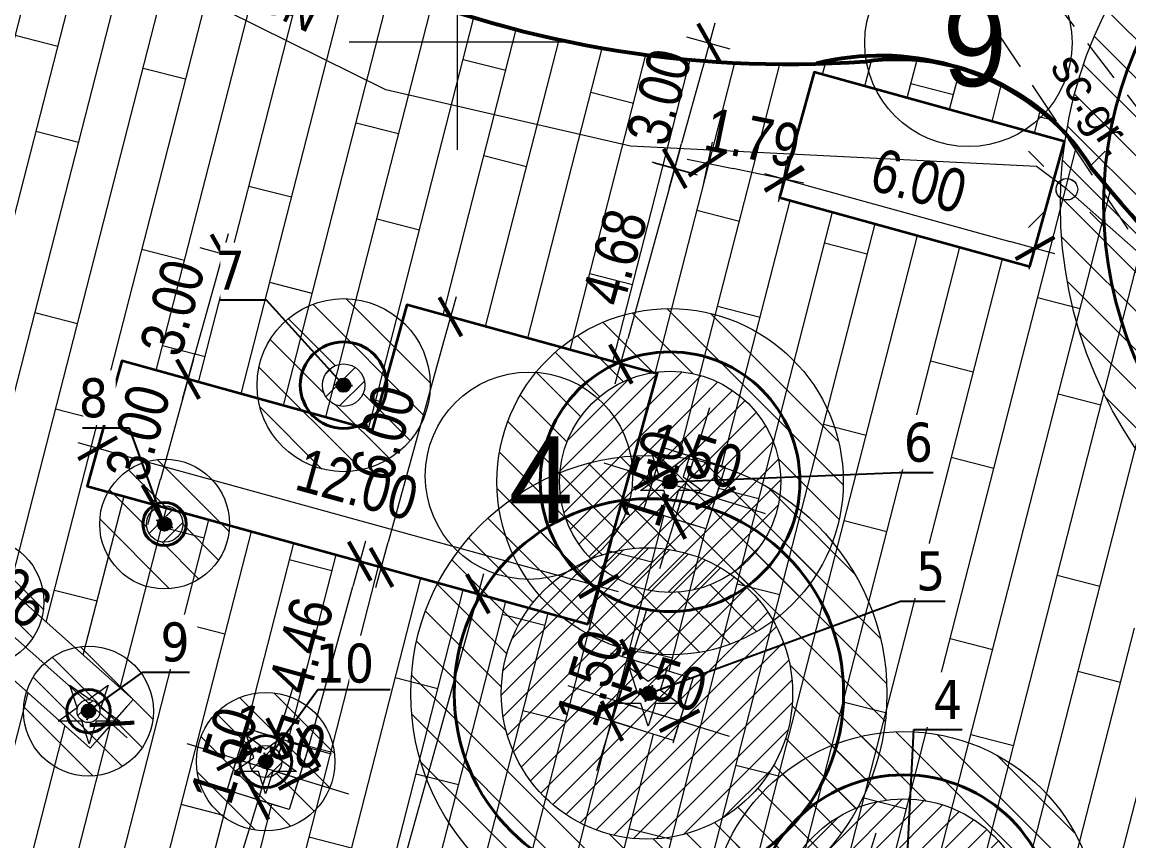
# Model space of a CAD drawing. Extents: x 0 to 7423283, y 0 to 5548300.
# Drawn here: x 7422289.94 to 7422315.51, y 5548131.54 to 5548150.45 of the extents above; entities that cross this region are included whole.
import ezdxf
from ezdxf.enums import TextEntityAlignment as Align

# ---------------------------------------------------------------- set-up
doc = ezdxf.new("R2010")
doc.units = 0
doc.header["$PDSIZE"] = 0.75
doc.linetypes.add('HIDDEN', pattern=[0.375, 0.25, -0.125])
doc.linetypes.add('PRZER2-1', pattern=[3, 2, -1])
doc.layers.get('0').update_dxf_attribs({"linetype": 'CONTINUOUS', "lineweight": 13})
doc.layers.get('Defpoints').update_dxf_attribs({"linetype": 'CONTINUOUS'})
for name, color, linetype, lineweight in [('!_strefa_regeneracji', 162, 'HIDDEN', 9), ('1_wymiary', 172, 'CONTINUOUS', 5), ('_GD-ADAPTACJA', 106, 'CONTINUOUS', 40), ('_GS_drzewo_igły', 104, 'TRACKS', 5), ('_GS_numeracja', 160, 'CONTINUOUS', 15), ('KTCR04', 7, 'PRZER2-1', 18), ('KTCR04_O', 7, 'PRZER2-1', 18), ('SUSM', 7, 'CONTINUOUS', 18), ('wzmiary', 251, 'CONTINUOUS', 20)]:
    doc.layers.add(name, color=color, linetype=linetype, lineweight=lineweight)
for name, color, linetype, lineweight, true_color in [('!drzewa - strefa PKD', 7, 'CONTINUOUS', 20, 0xf50000), ('OBOP01', 7, 'CONTINUOUS', 18, 0x008000), ('obrys 1', 7, 'CONTINUOUS', 35, 0xe50000), ('PAV_skarpa', 7, 'CONTINUOUS', 5, 0x5b5b5b), ('Ramka i tabela', 7, 'CONTINUOUS', 53, 0x000000), ('SUPE04', 1, 'CONTINUOUS', 18, 0xff0000), ('SUPE04_O', 1, 'CONTINUOUS', 18, 0xff0000), ('wymiary', 7, 'CONTINUOUS', 5, 0xe000e0)]:
    doc.layers.add(name, color=color, linetype=linetype, lineweight=lineweight, true_color=true_color)
doc.layers.add('_GS_INW_środki', color=98, linetype='CONTINUOUS')
doc.styles.add('1-100', font='arial.ttf', dxfattribs={"width": 0.8, "height": 1})
doc.styles.add('GEO-INFO', font='Arial')
doc.linetypes.add('TRACKS', pattern='A,3.81,[130,ltypeshp.shx,S=6.35,R=0,X=0,Y=0],3.81', length=7.62)
doc.dimstyles.new('ISO-25', dxfattribs={"dimtxt": 1, "dimasz": 1, "dimexe": 8, "dimexo": 8, "dimtad": 1, "dimdec": 1, "dimtxsty": 'Standard', "dimblk": 'ARCHTICK', "dimcen": 2.5, "dimse1": 1, "dimse2": 1, "dimadec": 0, "dimazin": 0, "dimtfac": 1, "dimtdec": 0, "dimtmove": 0, "dimatfit": 3, "dimldrblk": 'ARCHTICK', "dimfxl": 1, "dimarcsym": 0})
doc.dimstyles.new('Kopia 1_500', dxfattribs={"dimtxt": 200, "dimasz": 0.6, "dimexe": 6, "dimexo": 5, "dimgap": 0.275, "dimtad": 1, "dimzin": 0, "dimdsep": 46, "dimtxsty": '1-100', "dimblk": 'TICK', "dimcen": 1, "dimdle": 30, "dimse1": 1, "dimse2": 1, "dimclrd": 256, "dimclre": 256, "dimclrt": 7, "dimadec": 0, "dimazin": 0, "dimtfac": 1, "dimtmove": 1, "dimatfit": 0, "dimldrblk": 'ARCHTICK', "dimfxl": 1, "dimtolj": 1, "dimtzin": 0, "dimlwd": 13, "dimarcsym": 0})
pattern_1 = [(45, (991233.83755, -116870.46615), (-0.265165042945, 0.265165042945), [])]
pattern_2 = [(135, (-1002.16084, -40.6068), (-0.449012806053, -0.449012806053), [])]

# ---------------------------------------------------------------- blocks, each defined once
blk = doc.blocks.new('SPDIP')
blk.add_hatch(color=0).paths.add_polyline_path([(-0.09, 0), (-0.085595, -0.027812), (-0.072812, -0.052901), (-0.052901, -0.072812), (-0.027812, -0.085595), (0, -0.09), (0.027812, -0.085595), (0.052901, -0.072812), (0.072812, -0.052901), (0.085595, -0.027812), (0.09, 0), (0.085595, 0.027812), (0.072812, 0.052901), (0.052901, 0.072812), (0.027812, 0.085595), (0, 0.09), (-0.027812, 0.085595), (-0.052901, 0.072812), (-0.072812, 0.052901), (-0.085595, 0.027812)])
at = {"color": 0}
blk.add_lwpolyline([(0.177062, -0.544942), (-0.463555, -1.426676), (-0.463555, -0.336792), (-1.500096, 0), (-0.463555, 0.336792), (-0.463555, 1.426676), (0.177062, 0.544942), (1.213603, 0.881734), (0.572986, 0), (1.213603, -0.881734)], close=True, dxfattribs=at)
blk = doc.blocks.new('SUSM01_01')
at = {"color": 0}
for points in [[(-0.353553, 0.353553), (-0.212132, 0.212132)], [(0.353553, 0.353553), (0.212132, 0.212132)], [(-0.353553, -0.353553), (-0.212132, -0.212132)], [(0.353553, -0.353553), (0.212132, -0.212132)]]:
    blk.add_lwpolyline(points, dxfattribs=at)
blk.add_lwpolyline([(0.1, 0), (0.093969, -0.034202), (0.076604, -0.064279), (0.05, -0.086603), (0.025882, -0.096593), (0, -0.1), (-0.025882, -0.096593), (-0.05, -0.086603), (-0.073305, -0.068017), (-0.090097, -0.043388), (-0.098883, -0.014904), (-0.098883, 0.014904), (-0.090097, 0.043388), (-0.073305, 0.068017), (-0.05, 0.086603), (-0.022252, 0.097493), (0.007473, 0.09972), (0.036534, 0.093087), (0.062349, 0.078183), (0.082624, 0.056332), (0.095557, 0.029476)], close=True, dxfattribs=at)
blk = doc.blocks.new('OKRAG_PELNY')
at = {"color": 0}
blk.add_lwpolyline([(0.5, 0), (0.482963, -0.12941), (0.433013, -0.25), (0.353553, -0.353553), (0.25, -0.433013), (0.12941, -0.482963), (0, -0.5), (-0.12941, -0.482963), (-0.25, -0.433013), (-0.353553, -0.353553), (-0.433013, -0.25), (-0.482963, -0.12941), (-0.5, 0), (-0.482963, 0.12941), (-0.433013, 0.25), (-0.353553, 0.353553), (-0.25, 0.433013), (-0.12941, 0.482963), (0, 0.5), (0.12941, 0.482963), (0.25, 0.433013), (0.353553, 0.353553), (0.433013, 0.25), (0.482963, 0.12941)], close=True, dxfattribs=at)
blk = doc.blocks.new('TICK')
for const_width in [0.156, 0.078]:
    blk.add_lwpolyline([(0.614, 0.614), (-0.604, -0.604)], dxfattribs=dict(const_width=const_width))
at = {"layer": '1_wymiary'}
for p, q in [((0, -0.836), (0, 0.9)), ((0.801, 0), (-1, 0))]:
    blk.add_line(p, q, dxfattribs=at)
blk = doc.blocks.new('*D194')
at = {"layer": 'Defpoints', "color": 0}
for p in [(7422291.451, 5548139.732), (7422303.26, 5548137.416), (7422303.018, 5548136.539)]:
    blk.add_point(p, dxfattribs=at)
at = {"layer": 'PAV_skarpa', "lineweight": 13}
blk.add_line((7422292.271, 5548140.45), (7422302.682, 5548137.576), dxfattribs=at)
at = {"layer": 'PAV_skarpa', "linetype": 'ByBlock', "lineweight": 13, "xscale": 0.6, "yscale": 0.6, "zscale": 0.6}
for p, rotation in [((7422291.693, 5548140.609), 164.5690478366232), ((7422303.26, 5548137.416), 344.5690478366232)]:
    blk.add_blockref('TICK', p, dxfattribs=dict(at, rotation=rotation))
at = {"layer": 'PAV_skarpa', "insert": (7422297.685, 5548139.77), "char_height": 1, "attachment_point": 5, "rotation": 344.569, "style": '1-100'}
blk.add_mtext('\\A1;12.00', dxfattribs=at)
blk = doc.blocks.new('_ARCHTICK')
at = {"color": 0, "linetype": 'ByBlock', "const_width": 0.15}
blk.add_lwpolyline([(-0.5, -0.5), (0.5, 0.5)], dxfattribs=at)
blk = doc.blocks.new('*D195')
at = {"layer": 'Defpoints', "color": 0}
for p in [(7422292.249, 5548142.624), (7422291.451, 5548139.732), (7422292.979, 5548139.311)]:
    blk.add_point(p, dxfattribs=at)
at = {"layer": 'PAV_skarpa', "lineweight": 13}
blk.add_line((7422293.618, 5548141.624), (7422293.139, 5548139.889), dxfattribs=at)
at = {"layer": 'PAV_skarpa', "linetype": 'ByBlock', "lineweight": 13, "xscale": 0.6, "yscale": 0.6, "zscale": 0.6}
for p, rotation in [((7422293.777, 5548142.202), 74.56904783278301), ((7422292.979, 5548139.311), 254.569047832783)]:
    blk.add_blockref('TICK', p, dxfattribs=dict(at, rotation=rotation))
at = {"layer": 'PAV_skarpa', "insert": (7422292.621, 5548140.966), "char_height": 1, "attachment_point": 5, "rotation": 74.569, "style": '1-100'}
blk.add_mtext('\\A1;3.00', dxfattribs=at)
blk = doc.blocks.new('*D196')
at = {"layer": 'Defpoints', "color": 0}
for p in [(7422298.831, 5548143.92), (7422293.777, 5548142.202), (7422298.033, 5548141.028)]:
    blk.add_point(p, dxfattribs=at)
at = {"layer": 'PAV_skarpa', "lineweight": 13}
blk.add_line((7422294.416, 5548144.516), (7422293.937, 5548142.781), dxfattribs=at)
at = {"layer": 'PAV_skarpa', "linetype": 'ByBlock', "lineweight": 13, "xscale": 0.6, "yscale": 0.6, "zscale": 0.6}
for p, rotation in [((7422294.576, 5548145.094), 74.5690478451961), ((7422293.777, 5548142.202), 254.5690478451961)]:
    blk.add_blockref('TICK', p, dxfattribs=dict(at, rotation=rotation))
at = {"layer": 'PAV_skarpa', "insert": (7422293.419, 5548143.857), "char_height": 1, "attachment_point": 5, "rotation": 74.569, "style": '1-100'}
blk.add_mtext('\\A1;3.00', dxfattribs=at)
blk = doc.blocks.new('*D197')
at = {"layer": 'Defpoints', "color": 0}
for p in [(7422304.615, 5548142.323), (7422298.245, 5548137.857), (7422303.018, 5548136.539)]:
    blk.add_point(p, dxfattribs=at)
at = {"layer": 'PAV_skarpa', "lineweight": 13}
blk.add_line((7422299.682, 5548143.062), (7422298.404, 5548138.435), dxfattribs=at)
at = {"layer": 'PAV_skarpa', "linetype": 'ByBlock', "lineweight": 13, "xscale": 0.6, "yscale": 0.6, "zscale": 0.6}
for p, rotation in [((7422299.841, 5548143.641), 74.56904783015733), ((7422298.245, 5548137.857), 254.5690478301574)]:
    blk.add_blockref('TICK', p, dxfattribs=dict(at, rotation=rotation))
at = {"layer": 'PAV_skarpa', "insert": (7422298.286, 5548140.958), "char_height": 1, "attachment_point": 5, "rotation": 74.569, "style": '1-100'}
blk.add_mtext('\\A1;6.00', dxfattribs=at)
blk = doc.blocks.new('*D210')
at = {"layer": 'Defpoints', "color": 0}
for p in [(7422285.578, 5548138.969), (7422292.016, 5548134.238), (7422291.52, 5548133.68)]:
    blk.add_point(p, dxfattribs=at)
at = {"layer": 'PAV_skarpa', "lineweight": 13}
blk.add_line((7422286.522, 5548139.128), (7422291.568, 5548134.637), dxfattribs=at)
at = {"layer": 'PAV_skarpa', "linetype": 'ByBlock', "lineweight": 13, "xscale": 0.6, "yscale": 0.6, "zscale": 0.6}
for p, rotation in [((7422286.074, 5548139.527), 138.3279298300758), ((7422292.016, 5548134.238), 318.3279298300758)]:
    blk.add_blockref('TICK', p, dxfattribs=dict(at, rotation=rotation))
at = {"layer": 'PAV_skarpa', "insert": (7422289.567, 5548137.469), "char_height": 1, "attachment_point": 5, "rotation": 318.3279, "style": '1-100'}
blk.add_mtext('\\A1;7.96', dxfattribs=at)
blk = doc.blocks.new('*D211')
at = {"layer": 'Defpoints', "color": 0}
for p in [(7422296.336, 5548132.976), (7422294.681, 5548132.706), (7422296.113, 5548132.26)]:
    blk.add_point(p, dxfattribs=at)
at = {"layer": 'PAV_skarpa', "lineweight": 13}
for p, q in [((7422294.332, 5548133.601), (7422293.759, 5548133.78)), ((7422294.904, 5548133.422), (7422296.336, 5548132.976)), ((7422296.909, 5548132.797), (7422297.482, 5548132.619))]:
    blk.add_line(p, q, dxfattribs=at)
at = {"layer": 'PAV_skarpa', "linetype": 'ByBlock', "lineweight": 13, "xscale": 0.6, "yscale": 0.6, "zscale": 0.6}
for p, rotation in [((7422294.904, 5548133.422), 342.6783966642535), ((7422296.336, 5548132.976), 162.6783966642535)]:
    blk.add_blockref('TICK', p, dxfattribs=dict(at, rotation=rotation))
at = {"layer": 'PAV_skarpa', "insert": (7422295.854, 5548133.949), "char_height": 1, "attachment_point": 5, "rotation": 342.6784, "style": '1-100'}
blk.add_mtext('\\A1;1.50', dxfattribs=at)
blk = doc.blocks.new('*D212')
at = {"layer": 'Defpoints', "color": 0}
for p in [(7422296.56, 5548133.692), (7422295.397, 5548132.483), (7422296.113, 5548132.26)]:
    blk.add_point(p, dxfattribs=at)
at = {"layer": 'PAV_skarpa', "lineweight": 13}
for p, q in [((7422296.022, 5548134.488), (7422296.201, 5548135.061)), ((7422295.844, 5548133.915), (7422295.397, 5548132.483)), ((7422295.219, 5548131.91), (7422295.04, 5548131.338))]:
    blk.add_line(p, q, dxfattribs=at)
at = {"layer": 'PAV_skarpa', "linetype": 'ByBlock', "lineweight": 13, "xscale": 0.6, "yscale": 0.6, "zscale": 0.6}
for p, rotation in [((7422295.844, 5548133.915), 252.6783966514761), ((7422295.397, 5548132.483), 72.67839665147612)]:
    blk.add_blockref('TICK', p, dxfattribs=dict(at, rotation=rotation))
at = {"layer": 'PAV_skarpa', "insert": (7422294.613, 5548133.513), "char_height": 1, "attachment_point": 5, "rotation": 72.6784, "style": '1-100'}
blk.add_mtext('\\A1;1.50', dxfattribs=at)
blk = doc.blocks.new('*D213')
at = {"layer": 'Defpoints', "color": 0}
for p in [(7422297.747, 5548137.994), (7422297.747, 5548137.994), (7422296.56, 5548133.692)]:
    blk.add_point(p, dxfattribs=at)
at = {"layer": 'PAV_skarpa', "lineweight": 13}
blk.add_line((7422296.719, 5548134.27), (7422297.588, 5548137.416), dxfattribs=at)
at = {"layer": 'PAV_skarpa', "linetype": 'ByBlock', "lineweight": 13, "xscale": 0.6, "yscale": 0.6, "zscale": 0.6}
for p, rotation in [((7422297.747, 5548137.994), 74.56875290559805), ((7422296.56, 5548133.692), 254.5687529055981)]:
    blk.add_blockref('TICK', p, dxfattribs=dict(at, rotation=rotation))
at = {"layer": 'PAV_skarpa', "insert": (7422296.396, 5548136.052), "char_height": 1, "attachment_point": 5, "rotation": 74.5688, "style": '1-100'}
blk.add_mtext('\\A1;4.46', dxfattribs=at)
blk = doc.blocks.new('*D214')
at = {"layer": 'Defpoints', "color": 0}
for p in [(7422304.01, 5548135.736), (7422303.563, 5548134.304), (7422303.571, 5548134.302)]:
    blk.add_point(p, dxfattribs=at)
at = {"layer": 'PAV_skarpa', "lineweight": 13}
for p, q in [((7422304.197, 5548136.307), (7422304.375, 5548136.88)), ((7422304.018, 5548135.734), (7422303.571, 5548134.302)), ((7422303.393, 5548133.729), (7422303.214, 5548133.156))]:
    blk.add_line(p, q, dxfattribs=at)
at = {"layer": 'PAV_skarpa', "linetype": 'ByBlock', "lineweight": 13, "xscale": 0.6, "yscale": 0.6, "zscale": 0.6}
for p, rotation in [((7422304.018, 5548135.734), 252.6783966620677), ((7422303.571, 5548134.302), 72.67839666206771)]:
    blk.add_blockref('TICK', p, dxfattribs=dict(at, rotation=rotation))
at = {"layer": 'PAV_skarpa', "insert": (7422303.061, 5548135.303), "char_height": 1, "attachment_point": 5, "rotation": 72.6784, "style": '1-100'}
blk.add_mtext('\\A1;1.50', dxfattribs=at)
blk = doc.blocks.new('*D215')
at = {"layer": 'Defpoints', "color": 0}
for p in [(7422303.563, 5548134.304), (7422305.137, 5548134.311), (7422304.995, 5548133.858)]:
    blk.add_point(p, dxfattribs=at)
at = {"layer": 'PAV_skarpa', "lineweight": 13}
for p, q in [((7422303.132, 5548134.936), (7422302.559, 5548135.115)), ((7422303.705, 5548134.757), (7422305.137, 5548134.311)), ((7422305.709, 5548134.132), (7422306.282, 5548133.953))]:
    blk.add_line(p, q, dxfattribs=at)
at = {"layer": 'PAV_skarpa', "linetype": 'ByBlock', "lineweight": 13, "xscale": 0.6, "yscale": 0.6, "zscale": 0.6}
for p, rotation in [((7422303.705, 5548134.757), 342.6783966642535), ((7422305.137, 5548134.311), 162.6783966642535)]:
    blk.add_blockref('TICK', p, dxfattribs=dict(at, rotation=rotation))
at = {"layer": 'PAV_skarpa', "insert": (7422304.655, 5548135.284), "char_height": 1, "attachment_point": 5, "rotation": 342.6784, "style": '1-100'}
blk.add_mtext('\\A1;1.50', dxfattribs=at)
blk = doc.blocks.new('*D216')
at = {"layer": 'Defpoints', "color": 0}
for p in [(7422305.966, 5548139.46), (7422304.311, 5548139.191), (7422305.743, 5548138.744)]:
    blk.add_point(p, dxfattribs=at)
at = {"layer": 'PAV_skarpa', "lineweight": 13}
for p, q in [((7422303.961, 5548140.085), (7422303.388, 5548140.264)), ((7422304.534, 5548139.907), (7422305.966, 5548139.46)), ((7422306.539, 5548139.281), (7422307.111, 5548139.103))]:
    blk.add_line(p, q, dxfattribs=at)
at = {"layer": 'PAV_skarpa', "linetype": 'ByBlock', "lineweight": 13, "xscale": 0.6, "yscale": 0.6, "zscale": 0.6}
for p, rotation in [((7422304.534, 5548139.907), 342.6783966642535), ((7422305.966, 5548139.46), 162.6783966642535)]:
    blk.add_blockref('TICK', p, dxfattribs=dict(at, rotation=rotation))
at = {"layer": 'PAV_skarpa', "insert": (7422305.484, 5548140.433), "char_height": 1, "attachment_point": 5, "rotation": 342.6784, "style": '1-100'}
blk.add_mtext('\\A1;1.50', dxfattribs=at)
blk = doc.blocks.new('*D217')
at = {"layer": 'Defpoints', "color": 0}
for p in [(7422306.189, 5548140.176), (7422305.027, 5548138.967), (7422305.743, 5548138.744)]:
    blk.add_point(p, dxfattribs=at)
at = {"layer": 'PAV_skarpa', "lineweight": 13}
for p, q in [((7422305.652, 5548140.972), (7422305.83, 5548141.545)), ((7422305.473, 5548140.399), (7422305.027, 5548138.967)), ((7422304.848, 5548138.395), (7422304.669, 5548137.822))]:
    blk.add_line(p, q, dxfattribs=at)
at = {"layer": 'PAV_skarpa', "linetype": 'ByBlock', "lineweight": 13, "xscale": 0.6, "yscale": 0.6, "zscale": 0.6}
for p, rotation in [((7422305.473, 5548140.399), 252.6783967427663), ((7422305.027, 5548138.967), 72.67839674276625)]:
    blk.add_blockref('TICK', p, dxfattribs=dict(at, rotation=rotation))
at = {"layer": 'PAV_skarpa', "insert": (7422304.5, 5548139.917), "char_height": 1, "attachment_point": 5, "rotation": 72.6784, "style": '1-100'}
blk.add_mtext('\\A1;1.50', dxfattribs=at)
blk = doc.blocks.new('*D218')
at = {"layer": 'Defpoints', "color": 0}
for p in [(7422300.116, 5548137.341), (7422293.828, 5548114.756), (7422294.189, 5548114.656)]:
    blk.add_point(p, dxfattribs=at)
at = {"layer": 'PAV_skarpa', "lineweight": 13}
blk.add_line((7422300.316, 5548136.662), (7422294.35, 5548115.234), dxfattribs=at)
at = {"layer": 'PAV_skarpa', "linetype": 'ByBlock', "lineweight": 13, "xscale": 0.6, "yscale": 0.6, "zscale": 0.6}
for p, rotation in [((7422300.477, 5548137.24), 74.44096701289656), ((7422294.189, 5548114.656), 254.4409670128966)]:
    blk.add_blockref('TICK', p, dxfattribs=dict(at, rotation=rotation))
at = {"layer": 'PAV_skarpa', "insert": (7422296.576, 5548126.159), "char_height": 1, "attachment_point": 5, "rotation": 74.441, "style": '1-100'}
blk.add_mtext('\\A1;23.44', dxfattribs=at)
blk = doc.blocks.new('*D231')
at = {"layer": 'Defpoints', "color": 0}
for p in [(7422308.24, 5548149.295), (7422305.021, 5548147.071), (7422307.442, 5548146.403)]:
    blk.add_point(p, dxfattribs=at)
at = {"layer": 'PAV_skarpa', "lineweight": 13}
blk.add_line((7422305.659, 5548149.385), (7422305.18, 5548147.65), dxfattribs=at)
at = {"layer": 'PAV_skarpa', "linetype": 'ByBlock', "lineweight": 13, "xscale": 0.6, "yscale": 0.6, "zscale": 0.6}
for p, rotation in [((7422305.819, 5548149.963), 74.56875290665423), ((7422305.021, 5548147.071), 254.5687529066542)]:
    blk.add_blockref('TICK', p, dxfattribs=dict(at, rotation=rotation))
at = {"layer": 'PAV_skarpa', "insert": (7422304.662, 5548148.726), "char_height": 1, "attachment_point": 5, "rotation": 74.5688, "style": '1-100'}
blk.add_mtext('\\A1;3.00', dxfattribs=at)
blk = doc.blocks.new('*D232')
at = {"layer": 'Defpoints', "color": 0}
for p in [(7422307.442, 5548146.403), (7422303.774, 5548142.555), (7422304.615, 5548142.323)]:
    blk.add_point(p, dxfattribs=at)
at = {"layer": 'PAV_skarpa', "lineweight": 13}
blk.add_line((7422304.861, 5548146.493), (7422303.934, 5548143.134), dxfattribs=at)
at = {"layer": 'PAV_skarpa', "linetype": 'ByBlock', "lineweight": 13, "xscale": 0.6, "yscale": 0.6, "zscale": 0.6}
for p, rotation in [((7422305.021, 5548147.071), 74.56875291813867), ((7422303.774, 5548142.555), 254.5687529181386)]:
    blk.add_blockref('TICK', p, dxfattribs=dict(at, rotation=rotation))
at = {"layer": 'PAV_skarpa', "insert": (7422303.64, 5548145.022), "char_height": 1, "attachment_point": 5, "rotation": 74.5688, "style": '1-100'}
blk.add_mtext('\\A1;4.68', dxfattribs=at)
blk = doc.blocks.new('*D233')
at = {"layer": 'Defpoints', "color": 0}
for p in [(7422307.442, 5548146.403), (7422313.342, 5548145.228), (7422313.225, 5548144.806)]:
    blk.add_point(p, dxfattribs=at)
at = {"layer": 'PAV_skarpa', "lineweight": 13}
blk.add_line((7422308.136, 5548146.665), (7422312.763, 5548145.387), dxfattribs=at)
at = {"layer": 'PAV_skarpa', "linetype": 'ByBlock', "lineweight": 13, "xscale": 0.6, "yscale": 0.6, "zscale": 0.6}
for p, rotation in [((7422307.558, 5548146.824), 164.5687529066542), ((7422313.342, 5548145.228), 344.5687529066542)]:
    blk.add_blockref('TICK', p, dxfattribs=dict(at, rotation=rotation))
at = {"layer": 'PAV_skarpa', "insert": (7422310.659, 5548146.783), "char_height": 1, "attachment_point": 5, "rotation": 344.5688, "style": '1-100'}
blk.add_mtext('\\A1;6.00', dxfattribs=at)
blk = doc.blocks.new('*D234')
at = {"layer": 'Defpoints', "color": 0}
for p in [(7422305.783, 5548147.19), (7422305.708, 5548146.824), (7422307.458, 5548146.463)]:
    blk.add_point(p, dxfattribs=at)
at = {"layer": 'PAV_skarpa', "lineweight": 13}
blk.add_line((7422306.946, 5548146.95), (7422306.371, 5548147.069), dxfattribs=at)
at = {"layer": 'PAV_skarpa', "linetype": 'ByBlock', "lineweight": 13, "xscale": 0.6, "yscale": 0.6, "zscale": 0.6}
for p, rotation in [((7422305.783, 5548147.19), 168.3512752664895), ((7422307.534, 5548146.829), 348.3512752664895)]:
    blk.add_blockref('TICK', p, dxfattribs=dict(at, rotation=rotation))
at = {"layer": 'PAV_skarpa', "insert": (7422306.817, 5548147.779), "char_height": 1, "attachment_point": 5, "rotation": 348.3513, "style": '1-100'}
blk.add_mtext('\\A1;1.79', dxfattribs=at)
blk = doc.blocks.new('*D236')
at = {"layer": 'Defpoints', "color": 0}
for p in [(7422309.316, 5548130.577), (7422310.095, 5548130.334), (7422309.648, 5548128.902)]:
    blk.add_point(p, dxfattribs=at)
at = {"layer": 'PAV_skarpa', "lineweight": 13}
for p, q in [((7422309.494, 5548131.149), (7422309.673, 5548131.722)), ((7422308.869, 5548129.145), (7422309.316, 5548130.577)), ((7422308.69, 5548128.572), (7422308.512, 5548127.999))]:
    blk.add_line(p, q, dxfattribs=at)
at = {"layer": 'PAV_skarpa', "linetype": 'ByBlock', "lineweight": 13, "xscale": 0.6, "yscale": 0.6, "zscale": 0.6}
for p, rotation in [((7422309.316, 5548130.577), 252.6783966281072), ((7422308.869, 5548129.145), 72.67839662810714)]:
    blk.add_blockref('TICK', p, dxfattribs=dict(at, rotation=rotation))
at = {"layer": 'PAV_skarpa', "insert": (7422308.342, 5548130.095), "char_height": 1, "attachment_point": 5, "rotation": 72.6784, "style": '1-100'}
blk.add_mtext('\\A1;1.50', dxfattribs=at)
blk = doc.blocks.new('GS_środek')
h = blk.add_hatch(color=256)
edge = h.paths.add_edge_path()
edge.add_arc((1282.223, 1278.072), 0.157, 0, 360)
blk.add_circle((1282.223, 1278.072), 0.157)

msp = doc.modelspace()

# ---------------------------------------------------------------- hatches: boundary and pattern name
at = {"layer": '!_strefa_regeneracji', "linetype": 'Continuous', "lineweight": 0, "ltscale": 5}
h = msp.add_hatch(dxfattribs=at)
h.set_pattern_fill('ANSI31', color=256, scale=0.2, angle=90)
h.set_pattern_definition(pattern_2)
edge = h.paths.add_edge_path()
edge.add_arc((7422323.93, 5548146.241), 10, 0, 360)
edge = h.paths.add_edge_path(flags=16)
edge.add_arc((7422323.93, 5548146.241), 6.465, 0, 360)
h = msp.add_hatch(dxfattribs=at)
h.set_pattern_fill('ANSI31', color=256, scale=0.2, angle=90)
h.set_pattern_definition(pattern_2)
edge = h.paths.add_edge_path()
edge.add_arc((7422297.371, 5548142.065), 2, 0, 360)
edge = h.paths.add_edge_path(flags=16)
edge.add_arc((7422297.371, 5548142.065), 0.49, 0, 360)
h = msp.add_hatch(dxfattribs=at)
h.set_pattern_fill('ANSI31', color=256, scale=0.2, angle=90)
h.set_pattern_definition(pattern_2)
edge = h.paths.add_edge_path()
edge.add_arc((7422304.915, 5548139.833), 4, 0, 360)
edge = h.paths.add_edge_path(flags=16)
edge.add_arc((7422304.915, 5548139.833), 2.555, 0, 360)
h = msp.add_hatch(dxfattribs=at)
h.set_pattern_fill('ANSI31', color=256, scale=0.2, angle=90)
h.set_pattern_definition(pattern_2)
edge = h.paths.add_edge_path()
edge.add_arc((7422304.424, 5548134.942), 5.5, 0, 360)
edge = h.paths.add_edge_path(flags=16)
edge.add_arc((7422304.38, 5548134.942), 3.365, 0, 360)
h = msp.add_hatch(dxfattribs=at)
h.set_pattern_fill('ANSI31', color=256, scale=0.2, angle=90)
h.set_pattern_definition(pattern_2)
edge = h.paths.add_edge_path()
edge.add_arc((7422293.236, 5548138.857), 1.5, 0, 360)
edge = h.paths.add_edge_path(flags=16)
edge.add_arc((7422293.236, 5548138.857), 0.42, 0, 360)
h = msp.add_hatch(dxfattribs=at)
h.set_pattern_fill('ANSI31', color=256, scale=0.2, angle=90)
h.set_pattern_definition([(135, (-1001.77134, -40.8005), (-0.449012806053, -0.449012806053), [])])
edge = h.paths.add_edge_path()
edge.add_arc((7422288.945, 5548137.056), 1.5, 0, 360)
h = msp.add_hatch(dxfattribs=at)
h.set_pattern_fill('ANSI31', color=256, scale=0.2, angle=90)
h.set_pattern_definition([(135, (-1001.7082, -40.86875), (-0.449012806053, -0.449012806053), [])])
edge = h.paths.add_edge_path()
edge.add_arc((7422291.478, 5548134.534), 1.5, 0, 360)
h = msp.add_hatch(dxfattribs=at)
h.set_pattern_fill('ANSI31', color=256, scale=0.2, angle=90)
h.set_pattern_definition(pattern_2)
edge = h.paths.add_edge_path()
edge.add_arc((7422295.572, 5548133.367), 1.6, 0, 360)
edge = h.paths.add_edge_path(flags=16)
edge.add_arc((7422295.572, 5548133.367), 0.37, 0, 360)
h = msp.add_hatch(dxfattribs=at)
h.set_pattern_fill('ANSI31', color=256, scale=0.2, angle=90)
h.set_pattern_definition(pattern_2)
edge = h.paths.add_edge_path()
edge.add_arc((7422310.316, 5548129.561), 4.5, 0, 360)
edge = h.paths.add_edge_path(flags=16)
edge.add_arc((7422310.316, 5548129.561), 2.945, 0, 360)
at = {"layer": '!drzewa - strefa PKD', "lineweight": 0, "true_color": 0xe31a1c}
h = msp.add_hatch(dxfattribs=at)
h.set_pattern_fill('ANSI31', color=242, scale=3)
h.set_pattern_definition([(45, (991226.82846, -116863.34373), (-0.265165042945, 0.265165042945), [])])
edge = h.paths.add_edge_path()
edge.add_arc((7422297.371, 5548142.065), 0.49, 0, 360)
h = msp.add_hatch(dxfattribs=at)
h.set_pattern_fill('ANSI31', color=242, scale=3)
h.set_pattern_definition([(45, (991234.37267, -116865.5754), (-0.265165042945, 0.265165042945), [])])
edge = h.paths.add_edge_path()
edge.add_arc((7422304.915, 5548139.833), 2.555, 0, 360)
h = msp.add_hatch(dxfattribs=at)
h.set_pattern_fill('ANSI31', color=242, scale=3)
h.set_pattern_definition([(45, (991222.69386, -116866.5513), (-0.265165042945, 0.265165042945), [])])
edge = h.paths.add_edge_path()
edge.add_arc((7422293.236, 5548138.857), 0.42, 0, 360)
h = msp.add_hatch(dxfattribs=at)
h.set_pattern_fill('ANSI31', color=242, scale=3)
h.set_pattern_definition(pattern_1)
edge = h.paths.add_edge_path()
edge.add_arc((7422304.38, 5548134.942), 3.365, 0, 360)
h = msp.add_hatch(dxfattribs=at)
h.set_pattern_fill('ANSI31', color=242, scale=3)
h.set_pattern_definition([(45, (991220.9355, -116870.87405), (-0.265165042945, 0.265165042945), [])])
edge = h.paths.add_edge_path()
edge.add_arc((7422291.478, 5548134.534), 0.265, 0, 360)
h = msp.add_hatch(dxfattribs=at)
h.set_pattern_fill('ANSI31', color=242, scale=3)
h.set_pattern_definition([(45, (991225.03, -116872.04177), (-0.265165042945, 0.265165042945), [])])
edge = h.paths.add_edge_path()
edge.add_arc((7422295.572, 5548133.367), 0.37, 0, 360)
h = msp.add_hatch(dxfattribs=at)
h.set_pattern_fill('ANSI31', color=242, scale=3)
h.set_pattern_definition(pattern_1)
edge = h.paths.add_edge_path()
edge.add_arc((7422310.316, 5548129.561), 2.945, 0, 360)
at = {"layer": 'PAV_skarpa'}
h = msp.add_hatch(dxfattribs=at)
h.set_pattern_fill('BOARDW', color=256, scale=0.02, angle=75.6)
h.set_pattern_definition([(75.6, (-0.2115, 1.3711), (-0.98408049171, 0.25266892536), []), (165.6, (-0.2115, 1.371), (-2.47349883413, -1.4628231327), [1.016, -7.112]), (165.6, (-0.185, 5.56), (-2.47349883413, -1.4628231327), [1.016, -7.112])])
h.paths.add_polyline_path([(7422256.47, 5548121.753), (7422263.109, 5548145.333), (7422273.827, 5548142.315, 0.414214), (7422278.151, 5548144.723), (7422281.71, 5548157.226, 0.405661), (7422279.437, 5548161.511), (7422288.063, 5548158.919, 0.247442), (7422309.43, 5548149.546, -0.300835), (7422314.643, 5548147.086, 0.036871), (7422322.503, 5548139.007), (7422316.718, 5548123.261), (7422311.905, 5548124.616), (7422309.195, 5548114.99), (7422314.008, 5548113.635), (7422312.602, 5548109.633, 0.029553), (7422312.23, 5548109.813, 0.046313), (7422311.833, 5548109.95), (7422288.229, 5548116.523), (7422284.224, 5548127.5), (7422276.141, 5548119.888), (7422260.681, 5548124.193, 0.191538), (7422258.116, 5548123.843, 0.197417), (7422256.47, 5548121.753)])
h.paths.add_polyline_path([(7422291.451, 5548139.732), (7422303.018, 5548136.539), (7422303.569, 5548138.536, 0.162156), (7422304.047, 5548139.972, 0.026102), (7422304.034, 5548140.222), (7422304.615, 5548142.323), (7422298.831, 5548143.92), (7422298.033, 5548141.028), (7422292.249, 5548142.624)])
h.paths.add_polyline_path([(7422297.092, 5548141.064), (7422296.693, 5548139.618), (7422298.46, 5548139.13), (7422298.859, 5548140.576)], flags=24)
h.paths.add_polyline_path([(7422300.683, 5548141.38), (7422300.683, 5548138.38), (7422303.016, 5548138.38), (7422303.016, 5548141.38)], flags=24)
h.paths.add_polyline_path([(7422260.683, 5548125.49), (7422263.092, 5548124.819), (7422265.5, 5548124.148), (7422267.908, 5548123.478), (7422268.179, 5548124.452, 0.313424), (7422269.74, 5548126.696, 1.070457), (7422264.972, 5548126.371), (7422261.22, 5548127.416)])
h.paths.add_polyline_path([(7422266.211, 5548128.14), (7422266.211, 5548125.14), (7422268.545, 5548125.14), (7422268.545, 5548128.14)], flags=24)
h.paths.add_polyline_path([(7422285.531, 5548139.011), (7422291.52, 5548133.68), (7422292.513, 5548134.804), (7422286.524, 5548140.135)])
h.paths.add_polyline_path([(7422277.276, 5548129.677), (7422282.089, 5548128.322), (7422282.397, 5548129.417, 0.291748), (7422283.782, 5548131.589, 0.147713), (7422283.382, 5548132.914), (7422283.444, 5548133.135), (7422283.14, 5548133.221, 0.280295), (7422280.743, 5548133.895), (7422278.631, 5548134.49)])
h.paths.add_polyline_path([(7422280.254, 5548133.033), (7422280.254, 5548130.033), (7422282.587, 5548130.033), (7422282.587, 5548133.033)], flags=24)
h.paths.add_polyline_path([(7422299.41, 5548117.532), (7422304.223, 5548116.177), (7422305.578, 5548120.99), (7422300.765, 5548122.345)])
h.paths.add_polyline_path([(7422319.193, 5548134.192), (7422320.148, 5548133.894), (7422320.446, 5548134.849), (7422320.743, 5548135.803), (7422321.041, 5548136.758), (7422320.403, 5548136.957, 3.478494), (7422319.336, 5548134.648)])
h.paths.add_polyline_path([(7422316.93, 5548138.154), (7422316.93, 5548135.154), (7422319.264, 5548135.154), (7422319.264, 5548138.154)], flags=24)
h.paths.add_polyline_path([(7422266.607, 5548140.077), (7422269.458, 5548135.374), (7422270.741, 5548136.151), (7422267.89, 5548140.855)])
h.paths.add_polyline_path([(7422279.868, 5548140.37), (7422282.718, 5548135.667), (7422284.001, 5548136.444), (7422281.151, 5548141.148)])
h.paths.add_polyline_path([(7422278.568, 5548144.556), (7422285.681, 5548143.069), (7422285.99, 5548144.537), (7422278.876, 5548146.024)])
h.paths.add_polyline_path([(7422274.967, 5548141.74), (7422276.537, 5548136.469), (7422277.975, 5548136.897), (7422276.404, 5548142.168)])
h.paths.add_polyline_path([(7422294.681, 5548132.706), (7422296.113, 5548132.26), (7422296.56, 5548133.692), (7422295.128, 5548134.138)])
h.paths.add_polyline_path([(7422309.648, 5548128.902), (7422311.08, 5548128.455), (7422311.527, 5548129.887), (7422310.095, 5548130.334)])
h.paths.add_polyline_path([(7422303.563, 5548134.304), (7422304.995, 5548133.858), (7422305.442, 5548135.29), (7422304.01, 5548135.736)])
h.paths.add_polyline_path([(7422304.311, 5548139.191), (7422305.743, 5548138.744), (7422306.189, 5548140.176), (7422304.757, 5548140.623)])
h.paths.add_polyline_path([(7422291.416, 5548140.693), (7422292.861, 5548140.294), (7422293.172, 5548141.419), (7422291.726, 5548141.818)], flags=24)
h.paths.add_polyline_path([(7422297.08, 5548140.685), (7422298.526, 5548140.286), (7422298.837, 5548141.411), (7422297.391, 5548141.81)], flags=24)
h.paths.add_polyline_path([(7422292.214, 5548143.585), (7422293.66, 5548143.186), (7422293.97, 5548144.31), (7422292.524, 5548144.71)], flags=24)
h.paths.add_polyline_path([(7422258.964, 5548125.017), (7422260.409, 5548124.615), (7422260.632, 5548125.417), (7422259.187, 5548125.82)], flags=24)
h.paths.add_polyline_path([(7422263.871, 5548128.085), (7422263.402, 5548126.399), (7422266.051, 5548125.662), (7422266.52, 5548127.348)], flags=24)
h.paths.add_polyline_path([(7422308.24, 5548149.295), (7422307.442, 5548146.403), (7422313.225, 5548144.806), (7422314.024, 5548147.698)])

# ---------------------------------------------------------------- linework, layer by layer
at = {"layer": '!_strefa_regeneracji', "linetype": 'Continuous', "lineweight": 13}
for centre, radius in [((7422323.93, 5548146.241, -100), 10), ((7422297.371, 5548142.065, -100), 2), ((7422304.915, 5548139.833, -100), 4), ((7422304.424, 5548134.942, -100), 5.5), ((7422293.236, 5548138.857, -100), 1.5), ((7422288.945, 5548137.056, -100), 1.5), ((7422291.478, 5548134.534, -100), 1.5), ((7422295.572, 5548133.367, -100), 1.6), ((7422310.316, 5548129.561, -100), 4.5)]:
    msp.add_circle(centre, radius, dxfattribs=at)
at = {"layer": '!drzewa - strefa PKD'}
for centre, radius in [((7422297.371, 5548142.065, -100), 0.49), ((7422304.915, 5548139.833, -100), 2.555), ((7422293.236, 5548138.857, -100), 0.42), ((7422304.38, 5548134.942, -100), 3.365), ((7422291.478, 5548134.534, -100), 0.265), ((7422295.572, 5548133.367, -100), 0.37), ((7422310.316, 5548129.561, -100), 2.945)]:
    msp.add_circle(centre, radius, dxfattribs=at)
at = {"color": 7, "linetype": 'Continuous', "lineweight": 13, "elevation": 100, "flags": 128}
for points in [[(7422300, 5548147.5), (7422300, 5548152.5)], [(7422297.5, 5548150), (7422302.5, 5548150)]]:
    msp.add_lwpolyline(points, dxfattribs=at)
at = {"layer": '_GD-ADAPTACJA', "linetype": 'Continuous'}
for centre, radius in [((7422323.93, 5548146.241, -100), 9), ((7422297.371, 5548142.065, -100), 1), ((7422304.915, 5548139.833, -100), 3), ((7422304.424, 5548134.942, -100), 4.5), ((7422293.236, 5548138.857, -100), 0.5), ((7422291.478, 5548134.534, -100), 0.5), ((7422295.572, 5548133.367, -100), 0.6), ((7422310.316, 5548129.561, -100), 3.5)]:
    msp.add_circle(centre, radius, dxfattribs=at)
at = {"layer": '_GS_drzewo_igły', "linetype": 'TRACKS', "ltscale": 0.08}
for centre, radius in [((7422297.371, 5548142.065, -100), 1), ((7422304.915, 5548139.833, -100), 3), ((7422304.424, 5548134.942, -100), 4.5), ((7422293.236, 5548138.857, -100), 0.5), ((7422291.478, 5548134.534, -100), 0.5), ((7422295.572, 5548133.367, -100), 0.6)]:
    msp.add_circle(centre, radius, dxfattribs=at)
at = {"layer": 'KTCR04', "color": 7, "linetype": 'PRZER2-1', "lineweight": 18, "ltscale": 0.5, "elevation": 10.18}
msp.add_lwpolyline([(7422321.6, 5548139.3), (7422317.16, 5548143.17), (7422311.37, 5548151.88), (7422312.72, 5548152.33), (7422318.82, 5548144.44), (7422322.42, 5548141.39)], close=True, dxfattribs=at)
at = {"layer": 'obrys 1', "elevation": -100, "flags": 128}
for points in [[(7422314.024, 5548147.698), (7422308.24, 5548149.295), (7422307.442, 5548146.403), (7422313.225, 5548144.806), (7422314.024, 5548147.698)], [(7422303.018, 5548136.539), (7422304.615, 5548142.323), (7422298.831, 5548143.92), (7422298.033, 5548141.028), (7422292.249, 5548142.624), (7422291.451, 5548139.732), (7422303.018, 5548136.539)]]:
    msp.add_lwpolyline(points, dxfattribs=at)
at = {"layer": 'Ramka i tabela'}
for points, elevation in [([(7422279.301, 5548161.552), (7422288.063, 5548158.919, 0.247442), (7422309.43, 5548149.546, -0.300835), (7422314.643, 5548147.086, 0.036871), (7422322.503, 5548139.007), (7422316.718, 5548123.261), (7422314.008, 5548113.635), (7422312.593, 5548109.608, 0.092476), (7422311.833, 5548109.95), (7422260.681, 5548124.193, 0.404071), (7422256.47, 5548121.753, 36091661253.381737)], -89.74), ([(7422308.298, 5548149.502, -0.267238), (7422314.053, 5548147.879, 0)], -100)]:
    msp.add_lwpolyline(points, format="xyb", dxfattribs=dict(at, elevation=elevation))
at = {"layer": 'SUPE04', "color": 1, "linetype": 'Continuous', "lineweight": 18, "true_color": 0xff0000, "elevation": 10.18}
msp.add_lwpolyline([(7422339.98, 5548131.82), (7422336.25, 5548133.26), (7422335.23, 5548133.21), (7422336.91, 5548136.94), (7422332.09, 5548138.41), (7422325.85, 5548140.65), (7422322.31, 5548141.67), (7422321.36, 5548142.05), (7422317.35, 5548143.7), (7422314.08, 5548146.59), (7422313.38, 5548147.12), (7422304, 5548147.59), (7422298.35, 5548148.89), (7422290.94, 5548152.56), (7422286.4, 5548157.47), (7422283.95, 5548160.93), (7422282.27, 5548165.3)], dxfattribs=at)
at = {"layer": 'wymiary'}
for centre in [(7422311.806, 5548149.973, -79.48), (7422301.653, 5548139.972, -79.48)]:
    msp.add_circle(centre, 2.395, dxfattribs=at)
at = {"layer": 'wzmiary', "elevation": -100}
for points in [[(7422304.757, 5548140.623), (7422306.189, 5548140.176), (7422305.743, 5548138.744), (7422304.311, 5548139.191)], [(7422285.531, 5548139.011), (7422286.524, 5548140.135), (7422292.513, 5548134.804), (7422291.52, 5548133.68)], [(7422304.01, 5548135.736), (7422305.442, 5548135.29), (7422304.995, 5548133.858), (7422303.563, 5548134.304)], [(7422295.128, 5548134.138), (7422296.56, 5548133.692), (7422296.113, 5548132.26), (7422294.681, 5548132.706)]]:
    msp.add_lwpolyline(points, close=True, dxfattribs=at)

# ---------------------------------------------------------------- block references
at = {"layer": '_GS_INW_środki', "color": 2}
for p in [(7421015.148, 5546863.993, -100), (7421022.692, 5546861.761, -100), (7421011.013, 5546860.785, -100), (7421022.201, 5546856.871, -100), (7421009.255, 5546856.463, -100), (7421013.35, 5546855.295, -100)]:
    msp.add_blockref('GS_środek', p, dxfattribs=at)
at = {"layer": 'OBOP01', "color": 96, "lineweight": 18, "true_color": 0x008000, "xscale": 0.5, "yscale": 0.5, "rotation": 90}
for p in [(7422304.94, 5548139.86, 10.12), (7422304.41, 5548134.94, 10.12), (7422291.49, 5548134.53, 10.12), (7422295.57, 5548133.37, 10.12)]:
    msp.add_blockref('SPDIP', p, dxfattribs=at)
at = {"layer": 'SUSM', "color": 7, "lineweight": 18, "rotation": 90}
for name, xscale, yscale in [('SUSM01_01', 2.5, 2.5), ('OKRAG_PELNY', 0.5, 0.5)]:
    msp.add_blockref(name, (7422314.08, 5548146.59, 10.24), dxfattribs=dict(at, xscale=xscale, yscale=yscale))

# ---------------------------------------------------------------- texts
at = {"layer": 'KTCR04_O', "color": 7, "linetype": 'Continuous', "lineweight": 0, "style": 'GEO-INFO'}
msp.add_text('sc.gr.', height=0.75, rotation=303.2239, dxfattribs=at).set_placement((7422314.593, 5548148.487, 10.8), align=Align.MIDDLE)
at = {"layer": 'SUPE04_O', "color": 1, "linetype": 'Continuous', "lineweight": 0, "true_color": 0xff0000, "style": 'GEO-INFO'}
msp.add_text('eN', height=0.75, rotation=333.9142, dxfattribs=at).set_placement((7422295.37, 5548150.78, 10.8))
at = {"layer": 'wymiary', "char_height": 4, "width": 157.564, "attachment_point": 1}
for s, insert in [('{\\H0.499999x;9}', (7422311.21, 5548150.973, -79.48)), ('{\\H0.499999x;4}', (7422301.183, 5548140.88, -79.48))]:
    msp.add_mtext(s, dxfattribs=dict(at, insert=insert))

# ---------------------------------------------------------------- dimensions: what is measured, and where the dimension line sits
at = {"layer": 'PAV_skarpa'}
for p1, p2, distance, picture, middle in [((7422308.24, 5548149.295, -100), (7422307.442, 5548146.403, -100), -2.511, '*D231', (7422304.662, 5548148.726, -100)), ((7422307.442, 5548146.403, -100), (7422313.225, 5548144.806, -100), 0.437, '*D233', (7422310.659, 5548146.783, -100)), ((7422298.831, 5548143.92, -100), (7422298.033, 5548141.028, -100), -4.414, '*D196', (7422293.419, 5548143.857, -100)), ((7422304.615, 5548142.323, -100), (7422303.018, 5548136.539, -100), -4.952, '*D197', (7422298.286, 5548140.958, -100)), ((7422292.249, 5548142.624, -100), (7422291.451, 5548139.732, -100), 1.586, '*D195', (7422292.621, 5548140.966, -100)), ((7422291.451, 5548139.732, -100), (7422303.018, 5548136.539, -100), 0.91, '*D194', (7422297.685, 5548139.77, -100)), ((7422285.5777, 5548138.9692, -100), (7422291.5198, 5548133.6802, -100), 0.7466, '*D210', (7422289.5674, 5548137.4692, -100)), ((7422296.56, 5548133.692, -100), (7422297.747, 5548137.994, -100), 0, '*D213', (7422296.396, 5548136.052, -100)), ((7422300.116, 5548137.341, -100), (7422293.828, 5548114.756, -100), 0.375, '*D218', (7422296.576, 5548126.159, -100))]:
    dim = msp.add_aligned_dim(p1=p1, p2=p2, distance=distance, dimstyle='Kopia 1_500', override={"dimblk": 'TICK', "dimclrt": 256}, dxfattribs=at)
    dim.commit()
    dim.dimension.update_dxf_attribs({"geometry": picture, "text_midpoint": middle})
for base, p1, p2, angle, picture, middle in [((7422305.783, 5548147.19, -100), (7422307.458, 5548146.463, -100), (7422305.708, 5548146.824, -100), 168.3513, '*D234', (7422306.658, 5548147.01, -100)), ((7422305.966, 5548139.46, -100), (7422304.311, 5548139.191, -100), (7422305.743, 5548138.744, -100), 342.6784, '*D216', (7422305.25, 5548139.683, -100)), ((7422305.027, 5548138.967, -100), (7422306.189, 5548140.176, -100), (7422305.743, 5548138.744, -100), 252.6784, '*D217', (7422305.25, 5548139.683, -100)), ((7422303.571, 5548134.302, -100), (7422304.01, 5548135.736, -100), (7422303.563, 5548134.304, -100), 252.6784, '*D214', (7422303.811, 5548135.069, -100)), ((7422305.137, 5548134.311, -100), (7422303.563, 5548134.304, -100), (7422304.995, 5548133.858, -100), 342.6784, '*D215', (7422304.421, 5548134.534, -100)), ((7422295.397, 5548132.483, -100), (7422296.56, 5548133.692, -100), (7422296.113, 5548132.26, -100), 252.6784, '*D212', (7422295.363, 5548133.279, -100)), ((7422296.336, 5548132.976, -100), (7422294.681, 5548132.706, -100), (7422296.113, 5548132.26, -100), 342.6784, '*D211', (7422295.62, 5548133.199, -100)), ((7422309.316, 5548130.577, -100), (7422309.648, 5548128.902, -100), (7422310.095, 5548130.334, -100), 72.6784, '*D236', (7422309.092, 5548129.861, -100))]:
    dim = msp.add_linear_dim(base=base, p1=p1, p2=p2, angle=angle, dimstyle='Kopia 1_500', override={"dimblk": 'TICK', "dimclrt": 256}, dxfattribs=at)
    dim.commit()
    dim.dimension.update_dxf_attribs({"geometry": picture, "text_midpoint": middle, "dimtype": 161})
dim = msp.add_linear_dim(base=(7422303.7742, 5548142.5552, -100), p1=(7422307.4417, 5548146.4029, -100), p2=(7422304.6145, 5548142.3232, -100), angle=254.5688, dimstyle='Kopia 1_500', override={"dimblk": 'TICK', "dimclrt": 256}, dxfattribs=at)
dim.commit()
dim.dimension.update_dxf_attribs({"geometry": '*D232', "text_midpoint": (7422303.6402, 5548145.0222, -100)})

# ---------------------------------------------------------------- next in the draw order: texts
at = {"layer": '_GS_numeracja', "char_height": 0.9, "width": 0.39006, "attachment_point": 6, "bg_fill": 3, "box_fill_scale": 1.2, "bg_fill_color": 1, "bg_fill_transparency": 0}
for s, insert in [('{\\fTahoma|b0|i0|c238|p34;7}', (7422295.09, 5548144.724, -100)), ('{\\fTahoma|b0|i0|c238|p34;8}', (7422291.929, 5548141.765, -100)), ('{\\fTahoma|b0|i0|c238|p34;10}', (7422298.075, 5548135.635, -100))]:
    msp.add_mtext(s, dxfattribs=dict(at, insert=insert))
at = {"layer": '_GS_numeracja', "char_height": 0.9, "attachment_point": 6, "bg_fill": 3, "box_fill_scale": 1.2, "bg_fill_color": 1, "bg_fill_transparency": 0}
for s, insert in [('{\\fTahoma|b0|i0|c238|p34;6}', (7422310.989, 5548140.739, -100)), ('{\\fTahoma|b0|i0|c238|p34;5}', (7422311.272, 5548137.766, -100)), ('{\\fTahoma|b0|i0|c238|p34;9}', (7422293.815, 5548136.125, -100))]:
    msp.add_mtext(s, dxfattribs=dict(at, insert=insert))

# ---------------------------------------------------------------- next in the draw order: leaders
at = {"layer": '_GS_numeracja', "annotation_type": 0, "has_hookline": 1}
for points, hookline_direction, text_width in [([(7422297.371, 5548142.065, -100), (7422295.59, 5548144.03, -100), (7422295.29, 5548144.03, -100)], 1, 0.571), ([(7422293.236, 5548138.857, -100), (7422292.429, 5548141.071, -100), (7422292.129, 5548141.071, -100)], 1, 0.586), ([(7422304.915, 5548139.833, -100), (7422310.205, 5548140.045, -100)], 0, 0.584), ([(7422304.424, 5548134.942, -100), (7422310.236, 5548137.072, -100), (7422310.536, 5548137.072, -100)], 0, 0.536), ([(7422291.478, 5548134.534, -100), (7422292.731, 5548135.431, -100), (7422293.031, 5548135.431, -100)], 0, 0.584), ([(7422295.572, 5548133.367, -100), (7422296.779, 5548135.033, -100), (7422297.079, 5548135.033, -100)], 0, 1.165)]:
    msp.add_leader(points, dimstyle='ISO-25', override={"dimasz": 0.3, "dimgap": 0.2}, dxfattribs=dict(at, hookline_direction=hookline_direction, text_width=text_width))

# ---------------------------------------------------------------- next in the draw order: texts
at = {"layer": '_GS_numeracja', "insert": (7422311.664, 5548134.8, -100), "char_height": 0.9, "attachment_point": 6, "bg_fill": 3, "box_fill_scale": 1.2, "bg_fill_color": 1, "bg_fill_transparency": 0}
msp.add_mtext('{\\fTahoma|b0|i0|c238|p34;4}', dxfattribs=at)

# ---------------------------------------------------------------- next in the draw order: leaders
at = {"layer": '_GS_numeracja', "annotation_type": 0, "has_hookline": 1, "hookline_direction": 0, "text_width": 0.621}
msp.add_leader([(7422310.316, 5548129.561, -100), (7422310.543, 5548134.106, -100), (7422310.843, 5548134.106, -100)], dimstyle='ISO-25', override={"dimasz": 0.3, "dimgap": 0.2}, dxfattribs=at)

doc.saveas('drawing.dxf')
